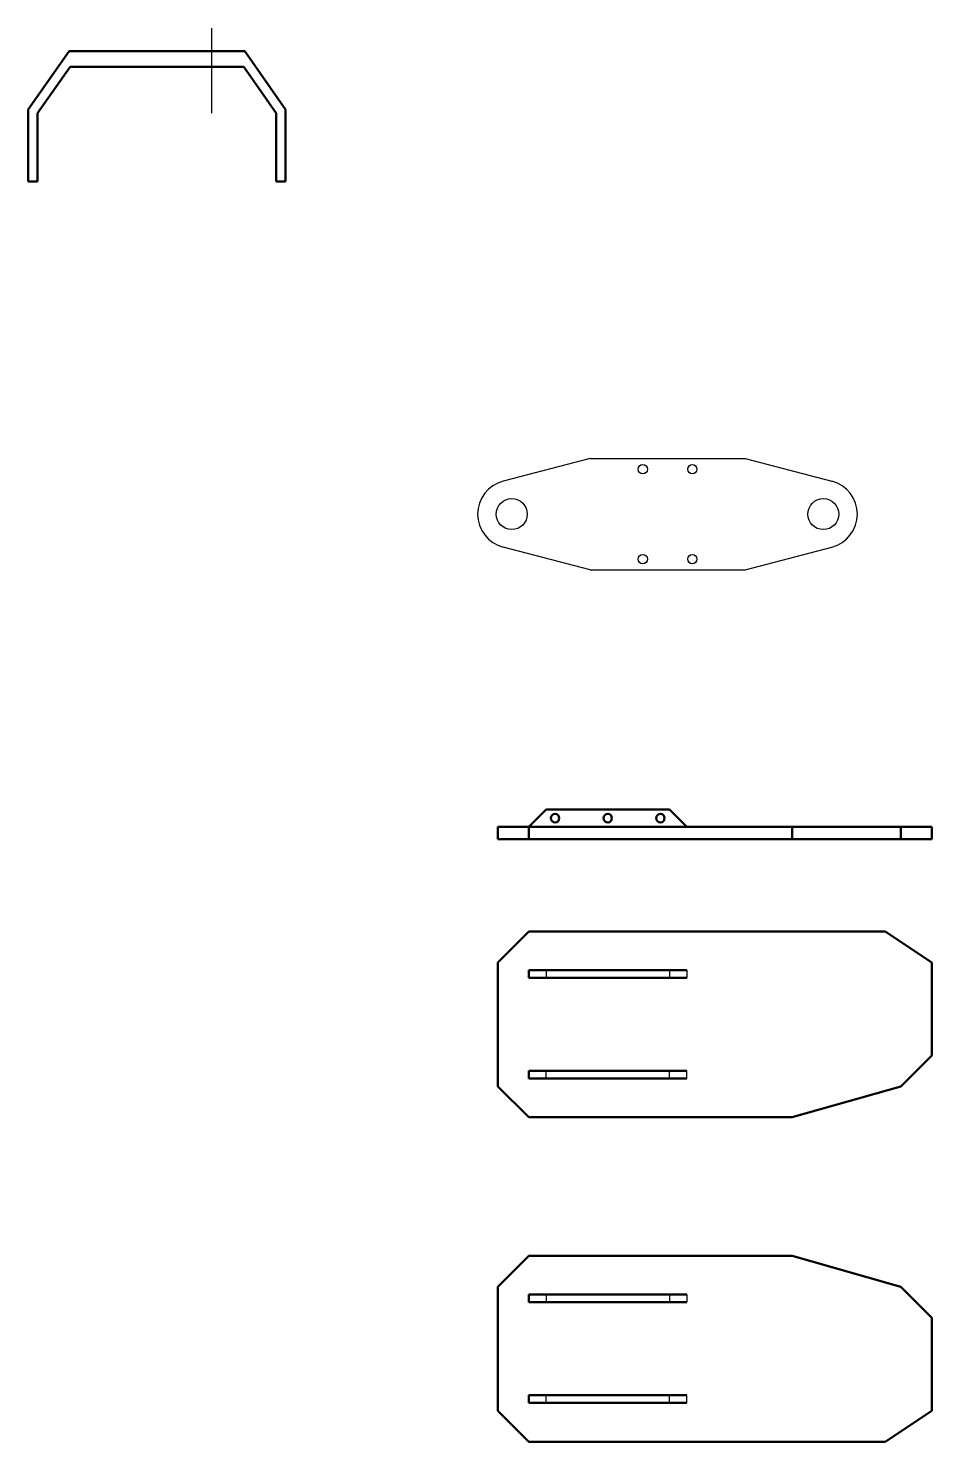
# Model space of a CAD drawing. Header units: millimetres. Extents: x 2045 to 5131, y -377 to 2192.
# Drawn here: x 4258.6 to 4550, y 1060 to 1516.1 of the extents above; entities that cross this region are included whole.
import ezdxf

# ---------------------------------------------------------------- set-up
doc = ezdxf.new("R2010")
doc.units = ezdxf.units.MM
doc.layers.add('Leg joint', color=5, linetype='Continuous', lineweight=50)
doc.layers.add('Pé', color=5, linetype='Continuous', lineweight=50)

msp = doc.modelspace()

# ---------------------------------------------------------------- linework, layer by layer
for p, q in [((4317.774, 1488.744), (4317.774, 1516.15)), ((4439.779, 1377.348), (4411.736, 1369.988)), ((4439.779, 1377.348), (4489.779, 1377.348)), ((4489.779, 1377.348), (4517.821, 1369.988)), ((4439.779, 1341.348), (4411.736, 1348.709)), ((4489.779, 1341.348), (4517.821, 1348.709)), ((4439.779, 1341.348), (4489.779, 1341.348)), ((4425.591, 1212.188), (4425.591, 1209.688)), ((4465.391, 1212.188), (4465.391, 1209.688)), ((4470.991, 1212.188), (4470.991, 1209.688)), ((4425.591, 1177.188), (4425.591, 1179.688)), ((4465.391, 1177.188), (4465.391, 1179.688)), ((4470.991, 1177.188), (4470.991, 1179.688)), ((4425.591, 1107.494), (4425.591, 1104.994)), ((4465.391, 1107.494), (4465.391, 1104.994)), ((4470.991, 1107.494), (4470.991, 1104.994)), ((4425.591, 1072.494), (4425.591, 1074.994)), ((4465.391, 1072.494), (4465.391, 1074.994)), ((4470.991, 1072.494), (4470.991, 1074.994))]:
    msp.add_line(p, q)
for centre, radius in [((4456.779, 1373.848), 1.5), ((4472.778, 1373.848), 1.5), ((4414.529, 1359.348), 5), ((4515.029, 1359.348), 5), ((4456.779, 1344.848), 1.5), ((4472.778, 1344.848), 1.5)]:
    msp.add_circle(centre, radius)
for centre, start, end in [((4414.529, 1359.348), 104.70678, 255.29322), ((4515.029, 1359.348), 284.70678, 75.29322)]:
    msp.add_arc(centre, 11, start, end)
at = {"layer": 'Leg joint'}
for p, q in [((4258.574, 1489.904), (4271.766, 1508.744)), ((4271.766, 1508.744), (4328.382, 1508.744)), ((4341.574, 1489.904), (4328.382, 1508.744)), ((4261.574, 1488.744), (4272.077, 1503.744)), ((4272.077, 1503.744), (4328.071, 1503.744)), ((4338.574, 1488.744), (4328.071, 1503.744)), ((4258.574, 1466.744), (4258.574, 1489.904)), ((4261.574, 1466.744), (4261.574, 1488.744)), ((4338.574, 1466.744), (4338.574, 1488.744)), ((4341.574, 1466.744), (4341.574, 1489.904)), ((4258.574, 1466.744), (4261.574, 1466.744)), ((4338.574, 1466.744), (4341.574, 1466.744))]:
    msp.add_line(p, q, dxfattribs=at)
at = {"layer": 'Pé'}
for p, q in [((4425.591, 1264.035), (4419.991, 1258.435)), ((4465.391, 1264.035), (4425.591, 1264.035)), ((4465.391, 1264.035), (4470.991, 1258.435)), ((4409.991, 1254.435), (4409.991, 1258.435)), ((4549.991, 1258.435), (4409.991, 1258.435)), ((4409.991, 1254.435), (4549.991, 1254.435)), ((4419.991, 1254.435), (4419.991, 1258.435)), ((4504.991, 1254.435), (4504.991, 1258.435)), ((4539.991, 1254.435), (4539.991, 1258.435)), ((4549.991, 1254.435), (4549.991, 1258.435)), ((4409.991, 1214.688), (4419.991, 1224.688)), ((4534.991, 1224.688), (4419.991, 1224.688)), ((4534.991, 1224.688), (4549.991, 1214.688)), ((4409.991, 1214.688), (4409.991, 1174.688)), ((4549.991, 1184.688), (4549.991, 1214.688)), ((4419.991, 1212.188), (4419.991, 1209.688)), ((4470.991, 1212.188), (4419.991, 1212.188)), ((4419.991, 1209.688), (4470.991, 1209.688)), ((4549.991, 1184.688), (4539.991, 1174.688)), ((4419.991, 1177.188), (4419.991, 1179.688)), ((4419.991, 1179.688), (4470.991, 1179.688)), ((4470.991, 1177.188), (4419.991, 1177.188)), ((4409.991, 1174.688), (4419.991, 1164.688)), ((4504.991, 1164.688), (4539.991, 1174.688)), ((4419.991, 1164.688), (4504.991, 1164.688)), ((4409.991, 1109.994), (4419.991, 1119.994)), ((4419.991, 1119.994), (4504.991, 1119.994)), ((4504.991, 1119.994), (4539.991, 1109.994)), ((4409.991, 1069.994), (4409.991, 1109.994)), ((4549.991, 1099.994), (4539.991, 1109.994)), ((4419.991, 1107.494), (4419.991, 1104.994)), ((4470.991, 1107.494), (4419.991, 1107.494)), ((4419.991, 1104.994), (4470.991, 1104.994)), ((4549.991, 1099.994), (4549.991, 1069.994)), ((4419.991, 1072.494), (4419.991, 1074.994)), ((4419.991, 1074.994), (4470.991, 1074.994)), ((4470.991, 1072.494), (4419.991, 1072.494)), ((4409.991, 1069.994), (4419.991, 1059.994)), ((4534.991, 1059.994), (4549.991, 1069.994)), ((4534.991, 1059.994), (4419.991, 1059.994))]:
    msp.add_line(p, q, dxfattribs=at)
for centre in [(4428.491, 1261.235), (4445.491, 1261.235), (4462.491, 1261.235)]:
    msp.add_circle(centre, 1.35, dxfattribs=at)

doc.saveas('drawing.dxf')
